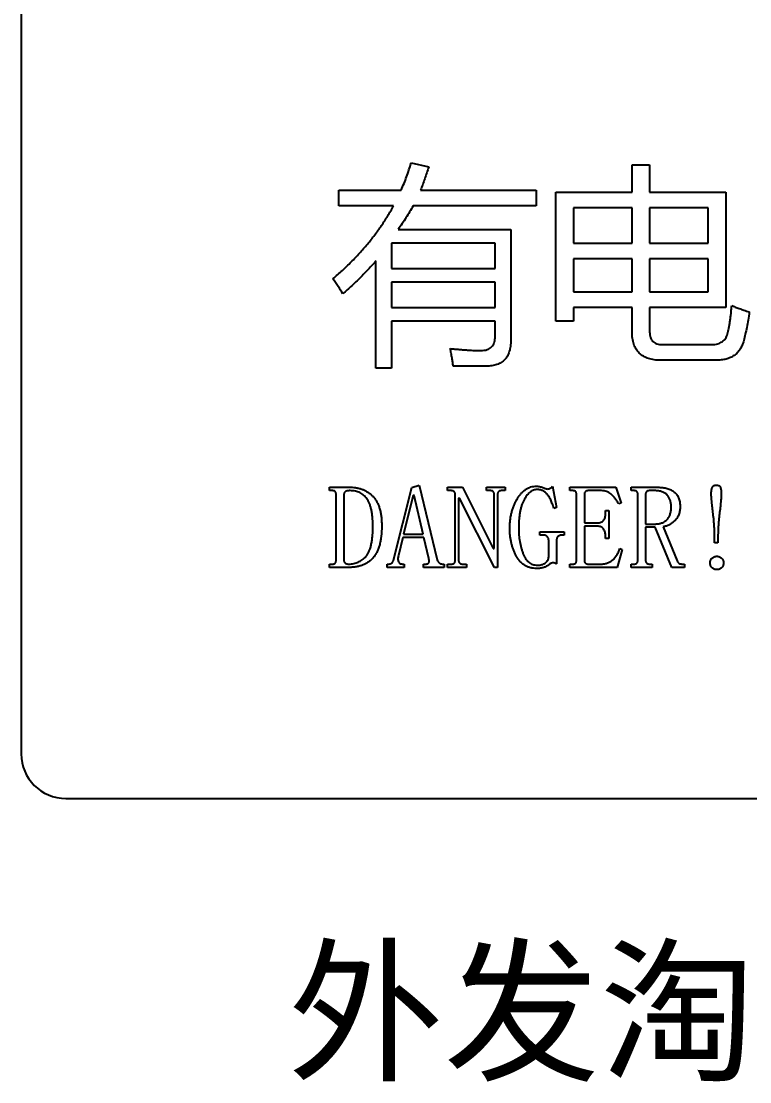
# Model space of a CAD drawing. Header units: millimetres. Extents: x 98 to 177, y -41 to 63.
# Drawn here: x 97.74 to 129.55, y -40.73 to 5.61 of the extents above; entities that cross this region are included whole.
import ezdxf

# ---------------------------------------------------------------- set-up
doc = ezdxf.new("R2010")
doc.units = ezdxf.units.MM
doc.styles.get("Standard").update_dxf_attribs({"font": ''})
doc.styles.get('Standard').set_extended_font_data('汉仪长仿宋体')

msp = doc.modelspace()

# ---------------------------------------------------------------- linework, layer by layer
at = {"color": 7, "linetype": 'Continuous', "lineweight": 25}
for p, q in [((97.736, 49.696), (97.736, -26.4)), ((114.762, -0.583), (115.53, -0.754)), ((124.408, -0.669), (125.177, -0.669)), ((124.408, -1.864), (124.408, -0.669)), ((125.177, -0.669), (125.177, -1.864)), ((111.603, -1.778), (114.331, -1.778)), ((111.603, -2.461), (111.603, -1.778)), ((115.171, -1.778), (120.225, -1.778)), ((120.225, -1.778), (120.225, -2.461)), ((121.079, -1.864), (124.408, -1.864)), ((121.079, -7.498), (121.079, -1.864)), ((125.177, -1.864), (128.506, -1.864)), ((128.506, -1.864), (128.506, -6.9)), ((113.994, -2.461), (111.603, -2.461)), ((120.225, -2.461), (114.847, -2.461)), ((124.408, -2.547), (121.847, -2.547)), ((121.847, -2.547), (121.847, -4.083)), ((124.408, -4.083), (124.408, -2.547)), ((127.738, -2.547), (125.177, -2.547)), ((125.177, -2.547), (125.177, -4.083)), ((127.738, -4.083), (127.738, -2.547)), ((114.199, -3.486), (119.116, -3.486)), ((119.116, -3.486), (119.116, -8.336)), ((113.908, -4.083), (113.908, -5.193)), ((118.433, -4.083), (113.908, -4.083)), ((118.433, -5.193), (118.433, -4.083)), ((121.847, -4.083), (124.408, -4.083)), ((125.177, -4.083), (127.738, -4.083)), ((113.225, -9.547), (113.225, -4.862)), ((121.847, -4.766), (121.847, -6.217)), ((124.408, -4.766), (121.847, -4.766)), ((124.408, -6.217), (124.408, -4.766)), ((127.738, -4.766), (125.177, -4.766)), ((125.177, -4.766), (125.177, -6.217)), ((127.738, -6.217), (127.738, -4.766)), ((113.908, -5.193), (118.433, -5.193)), ((118.433, -5.791), (113.908, -5.791)), ((113.908, -5.791), (113.908, -6.9)), ((118.433, -6.9), (118.433, -5.791)), ((121.847, -6.217), (124.408, -6.217)), ((125.177, -6.217), (127.738, -6.217)), ((113.908, -6.9), (118.433, -6.9)), ((121.847, -6.9), (121.847, -7.498)), ((124.408, -6.9), (121.847, -6.9)), ((124.408, -7.953), (124.408, -6.9)), ((125.177, -6.9), (125.177, -7.966)), ((128.506, -6.9), (125.177, -6.9)), ((118.433, -7.498), (113.908, -7.498)), ((113.908, -7.498), (113.908, -9.547)), ((118.433, -8.152), (118.433, -7.498)), ((121.847, -7.498), (121.079, -7.498)), ((125.745, -8.522), (127.822, -8.522)), ((128.066, -9.205), (125.675, -9.205)), ((113.908, -9.547), (113.225, -9.547)), ((118.038, -9.461), (116.603, -9.461)), ((111.194, -14.754), (112.104, -14.754)), ((111.194, -14.9), (111.194, -14.754)), ((114.009, -17.884), (114.789, -14.759)), ((114.789, -14.759), (115.115, -14.657)), ((115.115, -14.657), (115.894, -17.921)), ((116.347, -14.754), (117.005, -14.754)), ((116.347, -14.9), (116.347, -14.754)), ((117.005, -14.754), (118.349, -17.423)), ((118.049, -14.754), (118.875, -14.754)), ((118.049, -14.9), (118.049, -14.754)), ((118.875, -14.754), (118.875, -14.9)), ((120.941, -14.706), (121.111, -15.637)), ((121.694, -14.754), (123.705, -14.754)), ((121.694, -14.9), (121.694, -14.754)), ((123.705, -14.754), (123.93, -15.443)), ((124.368, -14.754), (125.529, -14.754)), ((124.368, -14.9), (124.368, -14.754)), ((111.311, -14.9), (111.194, -14.9)), ((111.486, -17.947), (111.486, -15.062)), ((111.826, -15.062), (111.826, -17.947)), ((114.855, -15.098), (114.436, -16.796)), ((114.893, -15.107), (114.855, -15.098)), ((115.295, -16.796), (114.893, -15.107)), ((116.483, -14.9), (116.347, -14.9)), ((116.687, -17.947), (116.687, -15.062)), ((116.833, -15.223), (116.833, -17.947)), ((116.873, -15.223), (116.833, -15.223)), ((118.4, -18.254), (116.873, -15.223)), ((118.209, -14.9), (118.049, -14.9)), ((118.389, -17.423), (118.389, -15.062)), ((118.535, -15.063), (118.535, -18.254)), ((118.875, -14.9), (118.715, -14.9)), ((121.798, -14.9), (121.694, -14.9)), ((121.986, -17.947), (121.986, -15.062)), ((122.326, -15.061), (122.326, -16.31)), ((123.077, -14.9), (122.509, -14.9)), ((124.485, -14.9), (124.368, -14.9)), ((124.66, -17.947), (124.66, -15.062)), ((125, -15.06), (125, -16.359)), ((125.392, -14.9), (125.176, -14.9)), ((121.111, -15.637), (120.992, -15.678)), ((123.93, -15.443), (123.829, -15.484)), ((123.25, -15.775), (123.396, -15.775)), ((123.25, -15.898), (123.25, -15.775)), ((123.396, -15.775), (123.396, -16.991)), ((122.326, -16.31), (122.885, -16.31)), ((122.326, -16.456), (122.326, -17.949)), ((122.885, -16.456), (122.326, -16.456)), ((125, -16.359), (125.431, -16.359)), ((125, -16.504), (125, -17.948)), ((125.424, -16.504), (125, -16.504)), ((126.14, -18.254), (125.424, -16.504)), ((125.769, -16.48), (126.377, -17.968)), ((114.401, -16.942), (114.206, -17.731)), ((115.31, -16.942), (114.401, -16.942)), ((114.436, -16.796), (115.295, -16.796)), ((115.529, -17.862), (115.31, -16.942)), ((120.382, -16.699), (121.451, -16.699)), ((120.382, -16.845), (120.382, -16.699)), ((120.512, -16.845), (120.382, -16.845)), ((120.771, -17.788), (120.771, -17.091)), ((121.111, -17.071), (121.111, -18.101)), ((121.451, -16.845), (121.345, -16.845)), ((121.451, -16.699), (121.451, -16.845)), ((123.25, -16.991), (123.25, -16.912)), ((123.396, -16.991), (123.25, -16.991)), ((128.014, -17.185), (128.014, -16.978)), ((128.16, -16.978), (128.16, -17.185)), ((118.349, -17.423), (118.389, -17.423)), ((123.979, -17.468), (123.757, -18.254)), ((123.878, -17.428), (123.979, -17.468)), ((128.16, -17.185), (128.014, -17.185)), ((111.194, -18.109), (111.322, -18.109)), ((111.194, -18.254), (111.194, -18.109)), ((112.056, -18.254), (111.194, -18.254)), ((113.722, -18.109), (113.784, -18.109)), ((113.722, -18.254), (113.722, -18.109)), ((114.452, -18.254), (113.722, -18.254)), ((114.391, -18.109), (114.452, -18.109)), ((114.452, -18.109), (114.452, -18.254)), ((115.304, -18.109), (115.386, -18.109)), ((115.304, -18.254), (115.304, -18.109)), ((116.201, -18.254), (115.304, -18.254)), ((116.14, -18.109), (116.201, -18.109)), ((116.201, -18.109), (116.201, -18.254)), ((116.347, -18.109), (116.507, -18.109)), ((116.347, -18.254), (116.347, -18.109)), ((117.174, -18.254), (116.347, -18.254)), ((117.013, -18.109), (117.174, -18.109)), ((117.174, -18.109), (117.174, -18.254)), ((118.535, -18.254), (118.4, -18.254)), ((121.694, -18.109), (121.811, -18.109)), ((121.694, -18.254), (121.694, -18.109)), ((123.757, -18.254), (121.694, -18.254)), ((122.508, -18.109), (123.032, -18.109)), ((124.368, -18.109), (124.485, -18.109)), ((124.368, -18.254), (124.368, -18.109)), ((125.292, -18.254), (124.368, -18.254)), ((125.175, -18.109), (125.292, -18.109)), ((125.292, -18.109), (125.292, -18.254)), ((126.701, -18.254), (126.14, -18.254)), ((126.58, -18.109), (126.701, -18.109)), ((126.701, -18.109), (126.701, -18.254)), ((99.688, -28.352), (155.784, -28.352))]:
    msp.add_line(p, q, dxfattribs=at)
msp.add_arc((99.688, -26.4), 1.952, 180, 270, dxfattribs=at)
for points, knots in [([(114.331, -1.778), (114.412, -1.583), (114.574, -1.191), (114.699, -0.786), (114.762, -0.583)], [0, 0, 0, 0, 0.499868, 1, 1, 1, 1]), ([(115.53, -0.754), (115.475, -0.927), (115.364, -1.271), (115.236, -1.61), (115.171, -1.778)], [0, 0, 0, 0, 0.500839, 1, 1, 1, 1]), ([(111.347, -5.641), (111.486, -5.522), (111.76, -5.285), (112.148, -4.91), (112.515, -4.527), (112.857, -4.133), (113.177, -3.731), (113.473, -3.318), (113.748, -2.897), (113.912, -2.606), (113.994, -2.461)], [0, 0, 0, 0, 0.13198, 0.26145, 0.388663, 0.514098, 0.63732, 0.759303, 0.880065, 1, 1, 1, 1]), ([(114.847, -2.461), (114.746, -2.636), (114.544, -2.986), (114.314, -3.319), (114.199, -3.486)], [0, 0, 0, 0, 0.498178, 1, 1, 1, 1]), ([(113.225, -4.862), (113.114, -4.987), (112.89, -5.237), (112.537, -5.601), (112.167, -5.957), (111.909, -6.187), (111.779, -6.303)], [0, 0, 0, 0, 0.245038, 0.493048, 0.74477, 1, 1, 1, 1]), ([(111.779, -6.303), (111.713, -6.194), (111.575, -5.969), (111.425, -5.753), (111.347, -5.641)], [0, 0, 0, 0, 0.483709, 1, 1, 1, 1]), ([(128.558, -8.109), (128.57, -8.069), (128.595, -7.987), (128.624, -7.856), (128.654, -7.713), (128.681, -7.557), (128.704, -7.389), (128.728, -7.209), (128.745, -7.016), (128.756, -6.884), (128.762, -6.815)], [0, 0, 0, 0, 0.094238, 0.196549, 0.307576, 0.428217, 0.55758, 0.695874, 0.842922, 1, 1, 1, 1]), ([(128.762, -6.815), (128.811, -6.836), (128.919, -6.882), (129.097, -6.946), (129.303, -7.021), (129.451, -7.069), (129.53, -7.094)], [0, 0, 0, 0, 0.196021, 0.429353, 0.696132, 1, 1, 1, 1]), ([(129.53, -7.094), (129.512, -7.211), (129.477, -7.438), (129.419, -7.765), (129.356, -8.065), (129.31, -8.255), (129.287, -8.346)], [0, 0, 0, 0, 0.279369, 0.539508, 0.779725, 1, 1, 1, 1]), ([(117.808, -8.778), (117.857, -8.777), (117.95, -8.774), (118.079, -8.745), (118.189, -8.695), (118.28, -8.625), (118.349, -8.533), (118.4, -8.423), (118.428, -8.294), (118.431, -8.201), (118.433, -8.152)], [0, 0, 0, 0, 0.144998, 0.273279, 0.38923, 0.499764, 0.609488, 0.725439, 0.855002, 1, 1, 1, 1]), ([(119.116, -8.336), (119.115, -8.381), (119.114, -8.469), (119.1, -8.597), (119.081, -8.717), (119.051, -8.827), (119.013, -8.928), (118.966, -9.021), (118.911, -9.106), (118.848, -9.182), (118.775, -9.247), (118.694, -9.305), (118.606, -9.355), (118.509, -9.393), (118.403, -9.424), (118.288, -9.446), (118.166, -9.46), (118.081, -9.461), (118.038, -9.461)], [0, 0, 0, 0, 0.076137, 0.148152, 0.215494, 0.278839, 0.339532, 0.397259, 0.453342, 0.507891, 0.562296, 0.617373, 0.673827, 0.731742, 0.793132, 0.85854, 0.926846, 1, 1, 1, 1]), ([(125.675, -9.205), (125.624, -9.204), (125.525, -9.202), (125.381, -9.187), (125.246, -9.164), (125.122, -9.129), (125.008, -9.085), (124.903, -9.032), (124.809, -8.967), (124.724, -8.893), (124.649, -8.81), (124.585, -8.716), (124.53, -8.613), (124.484, -8.5), (124.45, -8.377), (124.426, -8.244), (124.411, -8.102), (124.409, -8.004), (124.408, -7.953)], [0, 0, 0, 0, 0.075096, 0.145944, 0.212254, 0.275275, 0.334781, 0.391989, 0.447381, 0.501959, 0.556483, 0.611875, 0.668806, 0.727946, 0.790339, 0.856007, 0.925556, 1, 1, 1, 1]), ([(125.177, -7.966), (125.178, -8.01), (125.181, -8.092), (125.208, -8.207), (125.252, -8.306), (125.316, -8.386), (125.399, -8.449), (125.499, -8.492), (125.616, -8.517), (125.7, -8.521), (125.745, -8.522)], [0, 0, 0, 0, 0.143897, 0.270363, 0.386363, 0.496841, 0.605518, 0.724188, 0.853181, 1, 1, 1, 1]), ([(127.822, -8.522), (127.87, -8.521), (127.961, -8.519), (128.091, -8.501), (128.206, -8.468), (128.307, -8.422), (128.394, -8.365), (128.464, -8.292), (128.522, -8.207), (128.546, -8.142), (128.558, -8.109)], [0, 0, 0, 0, 0.158499, 0.300725, 0.432021, 0.551409, 0.664444, 0.773295, 0.884296, 1, 1, 1, 1]), ([(116.469, -8.693), (116.537, -8.7), (116.669, -8.713), (116.862, -8.73), (117.045, -8.745), (117.217, -8.757), (117.379, -8.767), (117.531, -8.773), (117.673, -8.778), (117.764, -8.778), (117.808, -8.778)], [0, 0, 0, 0, 0.151762, 0.296413, 0.432976, 0.561463, 0.682883, 0.796263, 0.901628, 1, 1, 1, 1]), ([(116.603, -9.461), (116.594, -9.405), (116.577, -9.288), (116.548, -9.103), (116.509, -8.904), (116.483, -8.765), (116.469, -8.693)], [0, 0, 0, 0, 0.217932, 0.456932, 0.717906, 1, 1, 1, 1]), ([(129.287, -8.346), (129.267, -8.414), (129.227, -8.545), (129.134, -8.723), (129.015, -8.872), (128.873, -8.997), (128.704, -9.09), (128.513, -9.159), (128.297, -9.198), (128.145, -9.203), (128.066, -9.205)], [0, 0, 0, 0, 0.130569, 0.251865, 0.367269, 0.481097, 0.597751, 0.720586, 0.853947, 1, 1, 1, 1]), ([(112.104, -14.754), (112.155, -14.755), (112.255, -14.757), (112.4, -14.778), (112.538, -14.809), (112.668, -14.854), (112.789, -14.913), (112.904, -14.983), (113.009, -15.067), (113.107, -15.163), (113.196, -15.273), (113.272, -15.398), (113.336, -15.536), (113.389, -15.688), (113.43, -15.855), (113.458, -16.035), (113.476, -16.229), (113.478, -16.364), (113.479, -16.433)], [0, 0, 0, 0, 0.061927, 0.121269, 0.178171, 0.233568, 0.28782, 0.34173, 0.396299, 0.451593, 0.508518, 0.567388, 0.628817, 0.693759, 0.762899, 0.836792, 0.915613, 1, 1, 1, 1]), ([(119.069, -16.556), (119.07, -16.494), (119.072, -16.371), (119.088, -16.191), (119.114, -16.017), (119.15, -15.85), (119.197, -15.69), (119.254, -15.536), (119.322, -15.39), (119.398, -15.251), (119.483, -15.124), (119.574, -15.012), (119.671, -14.918), (119.773, -14.84), (119.882, -14.78), (119.995, -14.737), (120.114, -14.71), (120.196, -14.707), (120.237, -14.706)], [0, 0, 0, 0, 0.077571, 0.15254, 0.2252, 0.296176, 0.365193, 0.433111, 0.499815, 0.566128, 0.629946, 0.689515, 0.745242, 0.798134, 0.848924, 0.898802, 0.94882, 1, 1, 1, 1]), ([(120.237, -14.706), (120.258, -14.707), (120.302, -14.708), (120.37, -14.72), (120.443, -14.741), (120.517, -14.766), (120.586, -14.792), (120.644, -14.812), (120.687, -14.825), (120.711, -14.828), (120.72, -14.829)], [0, 0, 0, 0, 0.126093, 0.262959, 0.413782, 0.578746, 0.733698, 0.855504, 0.944884, 1, 1, 1, 1]), ([(120.72, -14.829), (120.74, -14.827), (120.782, -14.824), (120.842, -14.8), (120.899, -14.762), (120.927, -14.725), (120.941, -14.706)], [0, 0, 0, 0, 0.230051, 0.474183, 0.731449, 1, 1, 1, 1]), ([(125.529, -14.754), (125.567, -14.755), (125.641, -14.756), (125.748, -14.766), (125.849, -14.782), (125.943, -14.804), (126.031, -14.833), (126.112, -14.868), (126.186, -14.91), (126.253, -14.959), (126.313, -15.013), (126.366, -15.075), (126.409, -15.143), (126.445, -15.217), (126.473, -15.298), (126.492, -15.385), (126.505, -15.478), (126.506, -15.543), (126.507, -15.576)], [0, 0, 0, 0, 0.0782477, 0.1520862, 0.2217853, 0.2883126, 0.3509754, 0.4112312, 0.4693787, 0.5261203, 0.5818587, 0.6366101, 0.6917229, 0.74793, 0.8059839, 0.8669576, 0.9316382, 1, 1, 1, 1]), ([(127.868, -15.01), (127.869, -14.984), (127.87, -14.934), (127.878, -14.864), (127.894, -14.804), (127.915, -14.751), (127.944, -14.708), (127.984, -14.678), (128.033, -14.66), (128.068, -14.658), (128.087, -14.657)], [0, 0, 0, 0, 0.16673, 0.315198, 0.448983, 0.566439, 0.674183, 0.775765, 0.881214, 1, 1, 1, 1]), ([(128.087, -14.657), (128.108, -14.658), (128.147, -14.661), (128.201, -14.68), (128.243, -14.714), (128.267, -14.762), (128.284, -14.816), (128.297, -14.876), (128.304, -14.941), (128.305, -14.986), (128.305, -15.01)], [0, 0, 0, 0, 0.133847, 0.248496, 0.355444, 0.466008, 0.58566, 0.715213, 0.852426, 1, 1, 1, 1]), ([(111.486, -15.062), (111.486, -15.049), (111.485, -15.025), (111.478, -14.992), (111.465, -14.963), (111.448, -14.939), (111.424, -14.921), (111.393, -14.908), (111.354, -14.901), (111.326, -14.901), (111.311, -14.9)], [0, 0, 0, 0, 0.137935, 0.26219, 0.370676, 0.473121, 0.577219, 0.696904, 0.837319, 1, 1, 1, 1]), ([(112.107, -14.9), (112.085, -14.901), (112.044, -14.901), (111.986, -14.909), (111.938, -14.921), (111.897, -14.938), (111.866, -14.962), (111.842, -14.99), (111.829, -15.025), (111.827, -15.049), (111.826, -15.062)], [0, 0, 0, 0, 0.181528, 0.339308, 0.477394, 0.595963, 0.700227, 0.796625, 0.894988, 1, 1, 1, 1]), ([(113.09, -16.474), (113.09, -16.404), (113.088, -16.27), (113.076, -16.077), (113.056, -15.9), (113.028, -15.739), (112.992, -15.594), (112.947, -15.465), (112.894, -15.352), (112.832, -15.254), (112.763, -15.17), (112.688, -15.098), (112.607, -15.037), (112.519, -14.986), (112.425, -14.947), (112.325, -14.92), (112.218, -14.903), (112.145, -14.901), (112.107, -14.9)], [0, 0, 0, 0, 0.099357, 0.191293, 0.275665, 0.353468, 0.42426, 0.488922, 0.548063, 0.602477, 0.65354, 0.702593, 0.750566, 0.798464, 0.846564, 0.89564, 0.946477, 1, 1, 1, 1]), ([(116.687, -15.062), (116.687, -15.049), (116.686, -15.025), (116.678, -14.991), (116.663, -14.963), (116.642, -14.939), (116.614, -14.921), (116.578, -14.908), (116.533, -14.901), (116.501, -14.901), (116.483, -14.9)], [0, 0, 0, 0, 0.126762, 0.241379, 0.34425, 0.444576, 0.550415, 0.676723, 0.825461, 1, 1, 1, 1]), ([(118.389, -15.062), (118.388, -15.049), (118.388, -15.025), (118.381, -14.991), (118.367, -14.963), (118.349, -14.939), (118.324, -14.921), (118.292, -14.908), (118.253, -14.901), (118.224, -14.901), (118.209, -14.9)], [0, 0, 0, 0, 0.135798, 0.258128, 0.366061, 0.468546, 0.573195, 0.693526, 0.834424, 1, 1, 1, 1]), ([(118.715, -14.9), (118.702, -14.901), (118.678, -14.901), (118.643, -14.909), (118.611, -14.922), (118.584, -14.94), (118.562, -14.963), (118.546, -14.992), (118.536, -15.026), (118.535, -15.05), (118.535, -15.063)], [0, 0, 0, 0, 0.138386, 0.265742, 0.388366, 0.505612, 0.620889, 0.734666, 0.861421, 1, 1, 1, 1]), ([(120.255, -14.852), (120.23, -14.853), (120.18, -14.856), (120.107, -14.877), (120.035, -14.91), (119.966, -14.957), (119.897, -15.016), (119.831, -15.09), (119.766, -15.176), (119.704, -15.274), (119.645, -15.386), (119.595, -15.513), (119.553, -15.653), (119.518, -15.807), (119.491, -15.975), (119.471, -16.156), (119.46, -16.352), (119.459, -16.486), (119.458, -16.556)], [0, 0, 0, 0, 0.036192, 0.073142, 0.111207, 0.151702, 0.195948, 0.244081, 0.296316, 0.353618, 0.415598, 0.48162, 0.553075, 0.630042, 0.713229, 0.802175, 0.897817, 1, 1, 1, 1]), ([(120.992, -15.678), (120.982, -15.643), (120.962, -15.575), (120.929, -15.478), (120.895, -15.388), (120.859, -15.305), (120.82, -15.23), (120.78, -15.163), (120.739, -15.101), (120.694, -15.048), (120.648, -15.002), (120.599, -14.962), (120.548, -14.928), (120.494, -14.9), (120.438, -14.878), (120.379, -14.863), (120.318, -14.853), (120.276, -14.852), (120.255, -14.852)], [0, 0, 0, 0, 0.091293, 0.176921, 0.257007, 0.332535, 0.402593, 0.468281, 0.529846, 0.587007, 0.641713, 0.693515, 0.745224, 0.795141, 0.845542, 0.895378, 0.947305, 1, 1, 1, 1]), ([(121.986, -15.062), (121.986, -15.049), (121.985, -15.025), (121.977, -14.992), (121.964, -14.963), (121.945, -14.939), (121.919, -14.921), (121.885, -14.908), (121.844, -14.901), (121.814, -14.901), (121.798, -14.9)], [0, 0, 0, 0, 0.132794, 0.253034, 0.358581, 0.460433, 0.567073, 0.687195, 0.83279, 1, 1, 1, 1]), ([(122.509, -14.9), (122.496, -14.901), (122.472, -14.901), (122.436, -14.909), (122.405, -14.922), (122.377, -14.939), (122.354, -14.963), (122.338, -14.991), (122.328, -15.024), (122.327, -15.049), (122.326, -15.061)], [0, 0, 0, 0, 0.140448, 0.269861, 0.391881, 0.509323, 0.624031, 0.738608, 0.862104, 1, 1, 1, 1]), ([(123.829, -15.484), (123.802, -15.438), (123.75, -15.349), (123.665, -15.231), (123.578, -15.129), (123.487, -15.046), (123.393, -14.98), (123.292, -14.934), (123.187, -14.905), (123.114, -14.902), (123.077, -14.9)], [0, 0, 0, 0, 0.159839, 0.30571, 0.438688, 0.560754, 0.673891, 0.782646, 0.890241, 1, 1, 1, 1]), ([(124.66, -15.062), (124.659, -15.049), (124.659, -15.025), (124.651, -14.992), (124.639, -14.963), (124.622, -14.939), (124.597, -14.921), (124.566, -14.908), (124.528, -14.901), (124.5, -14.901), (124.485, -14.9)], [0, 0, 0, 0, 0.137935, 0.26219, 0.370676, 0.473121, 0.577219, 0.696904, 0.837319, 1, 1, 1, 1]), ([(125.176, -14.9), (125.164, -14.901), (125.14, -14.901), (125.106, -14.909), (125.075, -14.922), (125.048, -14.939), (125.026, -14.962), (125.011, -14.99), (125.001, -15.024), (125, -15.047), (125, -15.06)], [0, 0, 0, 0, 0.138342, 0.265498, 0.387977, 0.505999, 0.619597, 0.735651, 0.861457, 1, 1, 1, 1]), ([(126.118, -15.62), (126.117, -15.592), (126.116, -15.538), (126.108, -15.46), (126.094, -15.387), (126.075, -15.318), (126.05, -15.254), (126.02, -15.194), (125.984, -15.139), (125.942, -15.089), (125.895, -15.044), (125.841, -15.006), (125.781, -14.973), (125.715, -14.946), (125.643, -14.925), (125.564, -14.911), (125.48, -14.902), (125.422, -14.901), (125.392, -14.9)], [0, 0, 0, 0, 0.070837, 0.137464, 0.201535, 0.262198, 0.32081, 0.377739, 0.433037, 0.488832, 0.544415, 0.600282, 0.658126, 0.719274, 0.78279, 0.850811, 0.922673, 1, 1, 1, 1]), ([(128.014, -16.978), (128.013, -16.884), (128.011, -16.697), (127.997, -16.415), (127.975, -16.132), (127.947, -15.897), (127.925, -15.714), (127.909, -15.586), (127.897, -15.467), (127.886, -15.357), (127.879, -15.257), (127.872, -15.166), (127.869, -15.085), (127.868, -15.034), (127.868, -15.01)], [0, 0, 0, 0, 0.141954, 0.284826, 0.428379, 0.573142, 0.643657, 0.709116, 0.769436, 0.825469, 0.876388, 0.922264, 0.96345, 1, 1, 1, 1]), ([(128.305, -15.01), (128.305, -15.034), (128.305, -15.085), (128.301, -15.166), (128.296, -15.257), (128.287, -15.357), (128.278, -15.467), (128.264, -15.586), (128.25, -15.714), (128.226, -15.897), (128.199, -16.132), (128.177, -16.415), (128.162, -16.697), (128.161, -16.884), (128.16, -16.978)], [0, 0, 0, 0, 0.036543, 0.077744, 0.123595, 0.174543, 0.230539, 0.290898, 0.356311, 0.426872, 0.571631, 0.715181, 0.85805, 1, 1, 1, 1]), ([(125.431, -16.359), (125.455, -16.358), (125.503, -16.357), (125.572, -16.348), (125.639, -16.335), (125.702, -16.315), (125.762, -16.29), (125.818, -16.259), (125.872, -16.221), (125.923, -16.18), (125.969, -16.132), (126.009, -16.077), (126.043, -16.016), (126.071, -15.949), (126.092, -15.875), (126.107, -15.796), (126.116, -15.71), (126.117, -15.65), (126.118, -15.62)], [0, 0, 0, 0, 0.06305, 0.123832, 0.182743, 0.240417, 0.296578, 0.353256, 0.409538, 0.467017, 0.524707, 0.583991, 0.644533, 0.707834, 0.774144, 0.84437, 0.919721, 1, 1, 1, 1]), ([(126.507, -15.576), (126.506, -15.609), (126.505, -15.674), (126.494, -15.769), (126.477, -15.857), (126.452, -15.941), (126.42, -16.018), (126.382, -16.089), (126.336, -16.155), (126.282, -16.214), (126.225, -16.267), (126.166, -16.315), (126.105, -16.357), (126.042, -16.394), (125.976, -16.424), (125.909, -16.449), (125.84, -16.468), (125.793, -16.476), (125.769, -16.48)], [0, 0, 0, 0, 0.077693, 0.151648, 0.222315, 0.289071, 0.353898, 0.417278, 0.479424, 0.541536, 0.602336, 0.661758, 0.720118, 0.776131, 0.832342, 0.888042, 0.943971, 1, 1, 1, 1]), ([(122.885, -16.31), (122.915, -16.309), (122.971, -16.308), (123.049, -16.287), (123.114, -16.256), (123.166, -16.209), (123.205, -16.149), (123.232, -16.076), (123.247, -15.991), (123.249, -15.931), (123.25, -15.898)], [0, 0, 0, 0, 0.141819, 0.265717, 0.37726, 0.483413, 0.592499, 0.713198, 0.847482, 1, 1, 1, 1]), ([(112.047, -18.109), (112.083, -18.108), (112.154, -18.105), (112.259, -18.09), (112.359, -18.063), (112.454, -18.027), (112.545, -17.98), (112.632, -17.923), (112.714, -17.855), (112.778, -17.79), (112.827, -17.732), (112.861, -17.682), (112.893, -17.628), (112.922, -17.568), (112.95, -17.505), (112.973, -17.435), (112.997, -17.362), (113.016, -17.283), (113.033, -17.199), (113.048, -17.11), (113.061, -17.016), (113.072, -16.917), (113.08, -16.813), (113.086, -16.705), (113.089, -16.591), (113.09, -16.514), (113.09, -16.474)], [0, 0, 0, 0, 0.049071, 0.096858, 0.143659, 0.189874, 0.236029, 0.28284, 0.331143, 0.381176, 0.407161, 0.434447, 0.46292, 0.492866, 0.52441, 0.557704, 0.592748, 0.629749, 0.668536, 0.709505, 0.752704, 0.797833, 0.844927, 0.894361, 0.946152, 1, 1, 1, 1]), ([(113.479, -16.433), (113.478, -16.509), (113.477, -16.655), (113.459, -16.868), (113.431, -17.064), (113.392, -17.246), (113.341, -17.411), (113.28, -17.562), (113.206, -17.696), (113.122, -17.816), (113.025, -17.919), (112.918, -18.009), (112.801, -18.086), (112.672, -18.147), (112.533, -18.196), (112.384, -18.23), (112.224, -18.251), (112.113, -18.253), (112.056, -18.254)], [0, 0, 0, 0, 0.085914, 0.166331, 0.241486, 0.311186, 0.376425, 0.437612, 0.495339, 0.550104, 0.603361, 0.655552, 0.708298, 0.761874, 0.817294, 0.874781, 0.935602, 1, 1, 1, 1]), ([(120.253, -18.303), (120.204, -18.302), (120.108, -18.299), (119.969, -18.272), (119.84, -18.23), (119.721, -18.17), (119.613, -18.092), (119.514, -17.998), (119.428, -17.885), (119.352, -17.758), (119.287, -17.621), (119.229, -17.479), (119.179, -17.334), (119.139, -17.186), (119.108, -17.033), (119.086, -16.877), (119.072, -16.718), (119.07, -16.61), (119.069, -16.556)], [0, 0, 0, 0, 0.062896, 0.122204, 0.179232, 0.235111, 0.290964, 0.348131, 0.407783, 0.470909, 0.536011, 0.600716, 0.665688, 0.730763, 0.796509, 0.863183, 0.931058, 1, 1, 1, 1]), ([(119.458, -16.556), (119.459, -16.604), (119.46, -16.698), (119.47, -16.839), (119.484, -16.978), (119.504, -17.115), (119.531, -17.25), (119.564, -17.383), (119.602, -17.515), (119.645, -17.642), (119.694, -17.762), (119.753, -17.867), (119.82, -17.957), (119.895, -18.03), (119.978, -18.087), (120.069, -18.129), (120.169, -18.152), (120.238, -18.156), (120.273, -18.157)], [0, 0, 0, 0, 0.072175, 0.143332, 0.21395, 0.283811, 0.35344, 0.422607, 0.491727, 0.56067, 0.626542, 0.687385, 0.743271, 0.795658, 0.845908, 0.895559, 0.946482, 1, 1, 1, 1]), ([(123.25, -16.912), (123.249, -16.877), (123.247, -16.812), (123.232, -16.721), (123.205, -16.642), (123.166, -16.574), (123.115, -16.52), (123.05, -16.482), (122.971, -16.46), (122.915, -16.457), (122.885, -16.456)], [0, 0, 0, 0, 0.153787, 0.291256, 0.415383, 0.528553, 0.637178, 0.746828, 0.865278, 1, 1, 1, 1]), ([(120.771, -17.091), (120.77, -17.071), (120.769, -17.035), (120.757, -16.984), (120.736, -16.941), (120.707, -16.905), (120.669, -16.878), (120.624, -16.858), (120.57, -16.847), (120.532, -16.845), (120.512, -16.845)], [0, 0, 0, 0, 0.1413734, 0.2674286, 0.3811555, 0.4919048, 0.6021709, 0.7201505, 0.8512172, 1, 1, 1, 1]), ([(121.345, -16.845), (121.328, -16.845), (121.296, -16.847), (121.25, -16.858), (121.209, -16.878), (121.174, -16.906), (121.145, -16.939), (121.125, -16.979), (121.113, -17.023), (121.112, -17.055), (121.111, -17.071)], [0, 0, 0, 0, 0.137096, 0.265198, 0.385618, 0.506607, 0.625683, 0.742412, 0.867034, 1, 1, 1, 1]), ([(123.032, -18.109), (123.057, -18.108), (123.106, -18.108), (123.177, -18.099), (123.246, -18.086), (123.312, -18.069), (123.374, -18.045), (123.435, -18.017), (123.492, -17.983), (123.546, -17.944), (123.598, -17.9), (123.647, -17.85), (123.692, -17.793), (123.736, -17.732), (123.776, -17.664), (123.813, -17.591), (123.847, -17.511), (123.868, -17.456), (123.878, -17.428)], [0, 0, 0, 0, 0.063562, 0.124916, 0.184293, 0.242005, 0.299443, 0.355997, 0.412368, 0.46904, 0.526981, 0.58658, 0.648341, 0.712551, 0.779148, 0.849599, 0.923061, 1, 1, 1, 1]), ([(111.322, -18.109), (111.336, -18.108), (111.362, -18.108), (111.398, -18.1), (111.428, -18.088), (111.451, -18.069), (111.467, -18.045), (111.478, -18.017), (111.485, -17.983), (111.486, -17.96), (111.486, -17.947)], [0, 0, 0, 0, 0.159507, 0.293399, 0.411803, 0.514866, 0.619021, 0.732578, 0.857531, 1, 1, 1, 1]), ([(111.826, -17.947), (111.827, -17.96), (111.828, -17.984), (111.84, -18.018), (111.859, -18.047), (111.886, -18.07), (111.92, -18.087), (111.958, -18.1), (112.001, -18.108), (112.031, -18.108), (112.047, -18.109)], [0, 0, 0, 0, 0.123304, 0.235055, 0.343275, 0.456392, 0.576053, 0.705643, 0.845232, 1, 1, 1, 1]), ([(113.784, -18.109), (113.797, -18.108), (113.823, -18.107), (113.861, -18.097), (113.896, -18.081), (113.929, -18.058), (113.958, -18.028), (113.981, -17.988), (113.998, -17.939), (114.005, -17.903), (114.009, -17.884)], [0, 0, 0, 0, 0.1127104, 0.2222689, 0.3315499, 0.4418519, 0.5580311, 0.6888639, 0.8338042, 1, 1, 1, 1]), ([(114.206, -17.731), (114.2, -17.758), (114.19, -17.809), (114.186, -17.882), (114.189, -17.947), (114.204, -18.004), (114.231, -18.052), (114.273, -18.086), (114.328, -18.105), (114.369, -18.107), (114.391, -18.109)], [0, 0, 0, 0, 0.164243, 0.308106, 0.43689, 0.552742, 0.65642, 0.758399, 0.869315, 1, 1, 1, 1]), ([(115.386, -18.109), (115.404, -18.108), (115.438, -18.107), (115.484, -18.096), (115.519, -18.076), (115.542, -18.047), (115.553, -18.01), (115.554, -17.967), (115.547, -17.916), (115.535, -17.881), (115.529, -17.862)], [0, 0, 0, 0, 0.152672, 0.279692, 0.384538, 0.478059, 0.579012, 0.695931, 0.834915, 1, 1, 1, 1]), ([(115.894, -17.921), (115.901, -17.937), (115.914, -17.968), (115.939, -18.008), (115.965, -18.041), (115.995, -18.067), (116.028, -18.085), (116.063, -18.099), (116.101, -18.107), (116.127, -18.108), (116.14, -18.109)], [0, 0, 0, 0, 0.15875, 0.298509, 0.425418, 0.542357, 0.653083, 0.76615, 0.880622, 1, 1, 1, 1]), ([(116.507, -18.109), (116.523, -18.108), (116.552, -18.108), (116.591, -18.1), (116.623, -18.088), (116.648, -18.07), (116.666, -18.045), (116.679, -18.017), (116.687, -17.983), (116.687, -17.96), (116.687, -17.947)], [0, 0, 0, 0, 0.165607, 0.306531, 0.426883, 0.531552, 0.634056, 0.744467, 0.864177, 1, 1, 1, 1]), ([(116.833, -17.947), (116.834, -17.96), (116.834, -17.984), (116.845, -18.017), (116.86, -18.046), (116.883, -18.069), (116.91, -18.087), (116.941, -18.1), (116.976, -18.108), (117.001, -18.108), (117.013, -18.109)], [0, 0, 0, 0, 0.138824, 0.263152, 0.379557, 0.495037, 0.610948, 0.733788, 0.86137, 1, 1, 1, 1]), ([(120.273, -18.157), (120.308, -18.156), (120.374, -18.154), (120.468, -18.138), (120.551, -18.109), (120.622, -18.068), (120.681, -18.015), (120.727, -17.95), (120.758, -17.873), (120.766, -17.817), (120.771, -17.788)], [0, 0, 0, 0, 0.151091, 0.287576, 0.412589, 0.529485, 0.6425, 0.754616, 0.872173, 1, 1, 1, 1]), ([(120.968, -18.06), (120.955, -18.06), (120.927, -18.061), (120.885, -18.069), (120.842, -18.087), (120.818, -18.109), (120.805, -18.121)], [0, 0, 0, 0, 0.22917, 0.462686, 0.7075, 1, 1, 1, 1]), ([(121.111, -18.101), (121.098, -18.095), (121.075, -18.083), (121.04, -18.071), (121.006, -18.06), (120.981, -18.06), (120.968, -18.06)], [0, 0, 0, 0, 0.280459, 0.517212, 0.741657, 1, 1, 1, 1]), ([(121.811, -18.109), (121.826, -18.108), (121.854, -18.108), (121.893, -18.1), (121.924, -18.088), (121.948, -18.069), (121.965, -18.045), (121.977, -18.017), (121.985, -17.983), (121.986, -17.96), (121.986, -17.947)], [0, 0, 0, 0, 0.162708, 0.303145, 0.42285, 0.526964, 0.629426, 0.740451, 0.862042, 1, 1, 1, 1]), ([(122.326, -17.949), (122.327, -17.962), (122.328, -17.985), (122.338, -18.018), (122.353, -18.047), (122.376, -18.07), (122.404, -18.088), (122.435, -18.1), (122.47, -18.108), (122.495, -18.108), (122.508, -18.109)], [0, 0, 0, 0, 0.136219, 0.260689, 0.374796, 0.490407, 0.608775, 0.73072, 0.858446, 1, 1, 1, 1]), ([(124.485, -18.109), (124.5, -18.108), (124.528, -18.108), (124.566, -18.1), (124.597, -18.088), (124.622, -18.069), (124.639, -18.045), (124.651, -18.017), (124.659, -17.983), (124.659, -17.96), (124.66, -17.947)], [0, 0, 0, 0, 0.162708, 0.303145, 0.42285, 0.526964, 0.629426, 0.740451, 0.862042, 1, 1, 1, 1]), ([(125, -17.948), (125, -17.961), (125.001, -17.985), (125.011, -18.018), (125.026, -18.046), (125.048, -18.069), (125.074, -18.087), (125.105, -18.1), (125.138, -18.108), (125.162, -18.108), (125.175, -18.109)], [0, 0, 0, 0, 0.138967, 0.265157, 0.381565, 0.497561, 0.613592, 0.736445, 0.861235, 1, 1, 1, 1]), ([(126.377, -17.968), (126.383, -17.981), (126.396, -18.005), (126.419, -18.035), (126.441, -18.061), (126.475, -18.085), (126.521, -18.104), (126.56, -18.107), (126.58, -18.109)], [0, 0, 0, 0, 0.162274, 0.3073, 0.436659, 0.555013, 0.774784, 1, 1, 1, 1]), ([(127.819, -18.06), (127.82, -18.04), (127.822, -18.001), (127.838, -17.945), (127.864, -17.894), (127.901, -17.851), (127.945, -17.814), (127.996, -17.787), (128.052, -17.771), (128.091, -17.769), (128.111, -17.768)], [0, 0, 0, 0, 0.130722, 0.253889, 0.374797, 0.498887, 0.622977, 0.746111, 0.869278, 1, 1, 1, 1]), ([(128.111, -18.352), (128.091, -18.351), (128.052, -18.349), (127.996, -18.333), (127.945, -18.307), (127.901, -18.27), (127.864, -18.226), (127.838, -18.175), (127.822, -18.119), (127.82, -18.08), (127.819, -18.06)], [0, 0, 0, 0, 0.13063, 0.253712, 0.375997, 0.5, 0.624003, 0.746288, 0.86937, 1, 1, 1, 1]), ([(128.111, -17.768), (128.131, -17.769), (128.17, -17.771), (128.226, -17.787), (128.276, -17.814), (128.32, -17.851), (128.357, -17.895), (128.384, -17.945), (128.4, -18.001), (128.402, -18.04), (128.403, -18.06)], [0, 0, 0, 0, 0.1308108, 0.2540619, 0.3758253, 0.5, 0.6241747, 0.7459381, 0.8691892, 1, 1, 1, 1]), ([(128.403, -18.06), (128.402, -18.08), (128.4, -18.119), (128.384, -18.175), (128.357, -18.226), (128.32, -18.27), (128.277, -18.307), (128.226, -18.333), (128.17, -18.349), (128.131, -18.351), (128.111, -18.352)], [0, 0, 0, 0, 0.130722, 0.253889, 0.377023, 0.501113, 0.625203, 0.746111, 0.869278, 1, 1, 1, 1]), ([(120.805, -18.121), (120.785, -18.137), (120.745, -18.169), (120.681, -18.207), (120.617, -18.239), (120.55, -18.264), (120.481, -18.281), (120.408, -18.294), (120.332, -18.302), (120.28, -18.303), (120.253, -18.303)], [0, 0, 0, 0, 0.130462, 0.255056, 0.376317, 0.494876, 0.613683, 0.737117, 0.865652, 1, 1, 1, 1])]:
    msp.add_open_spline(points, degree=3, knots=knots, dxfattribs=at)

# ---------------------------------------------------------------- texts
at = {"color": 6, "insert": (109.365, -35.166), "char_height": 5, "attachment_point": 1}
msp.add_mtext_dynamic_manual_height_columns('外发淘宝定制警示贴纸', width=95.08383, gutter_width=17.5, heights=[0], dxfattribs=at)

doc.saveas('drawing.dxf')
